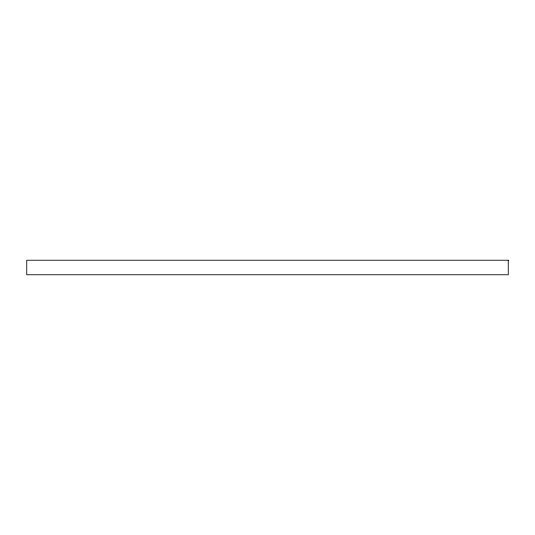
<?xml version="1.0" encoding="UTF-8"?>
<svg xmlns="http://www.w3.org/2000/svg" width="535" height="535" viewBox="0 0 535 535"><rect width="100%" height="100%" fill="white"/><g stroke="black" fill="none" stroke-linecap="round" stroke-linejoin="round"><path stroke-width="0.8" d="M508.25 260.231L26.75 260.231L26.75 274.769L508.25 274.769L508.25 260.231"/></g></svg>
